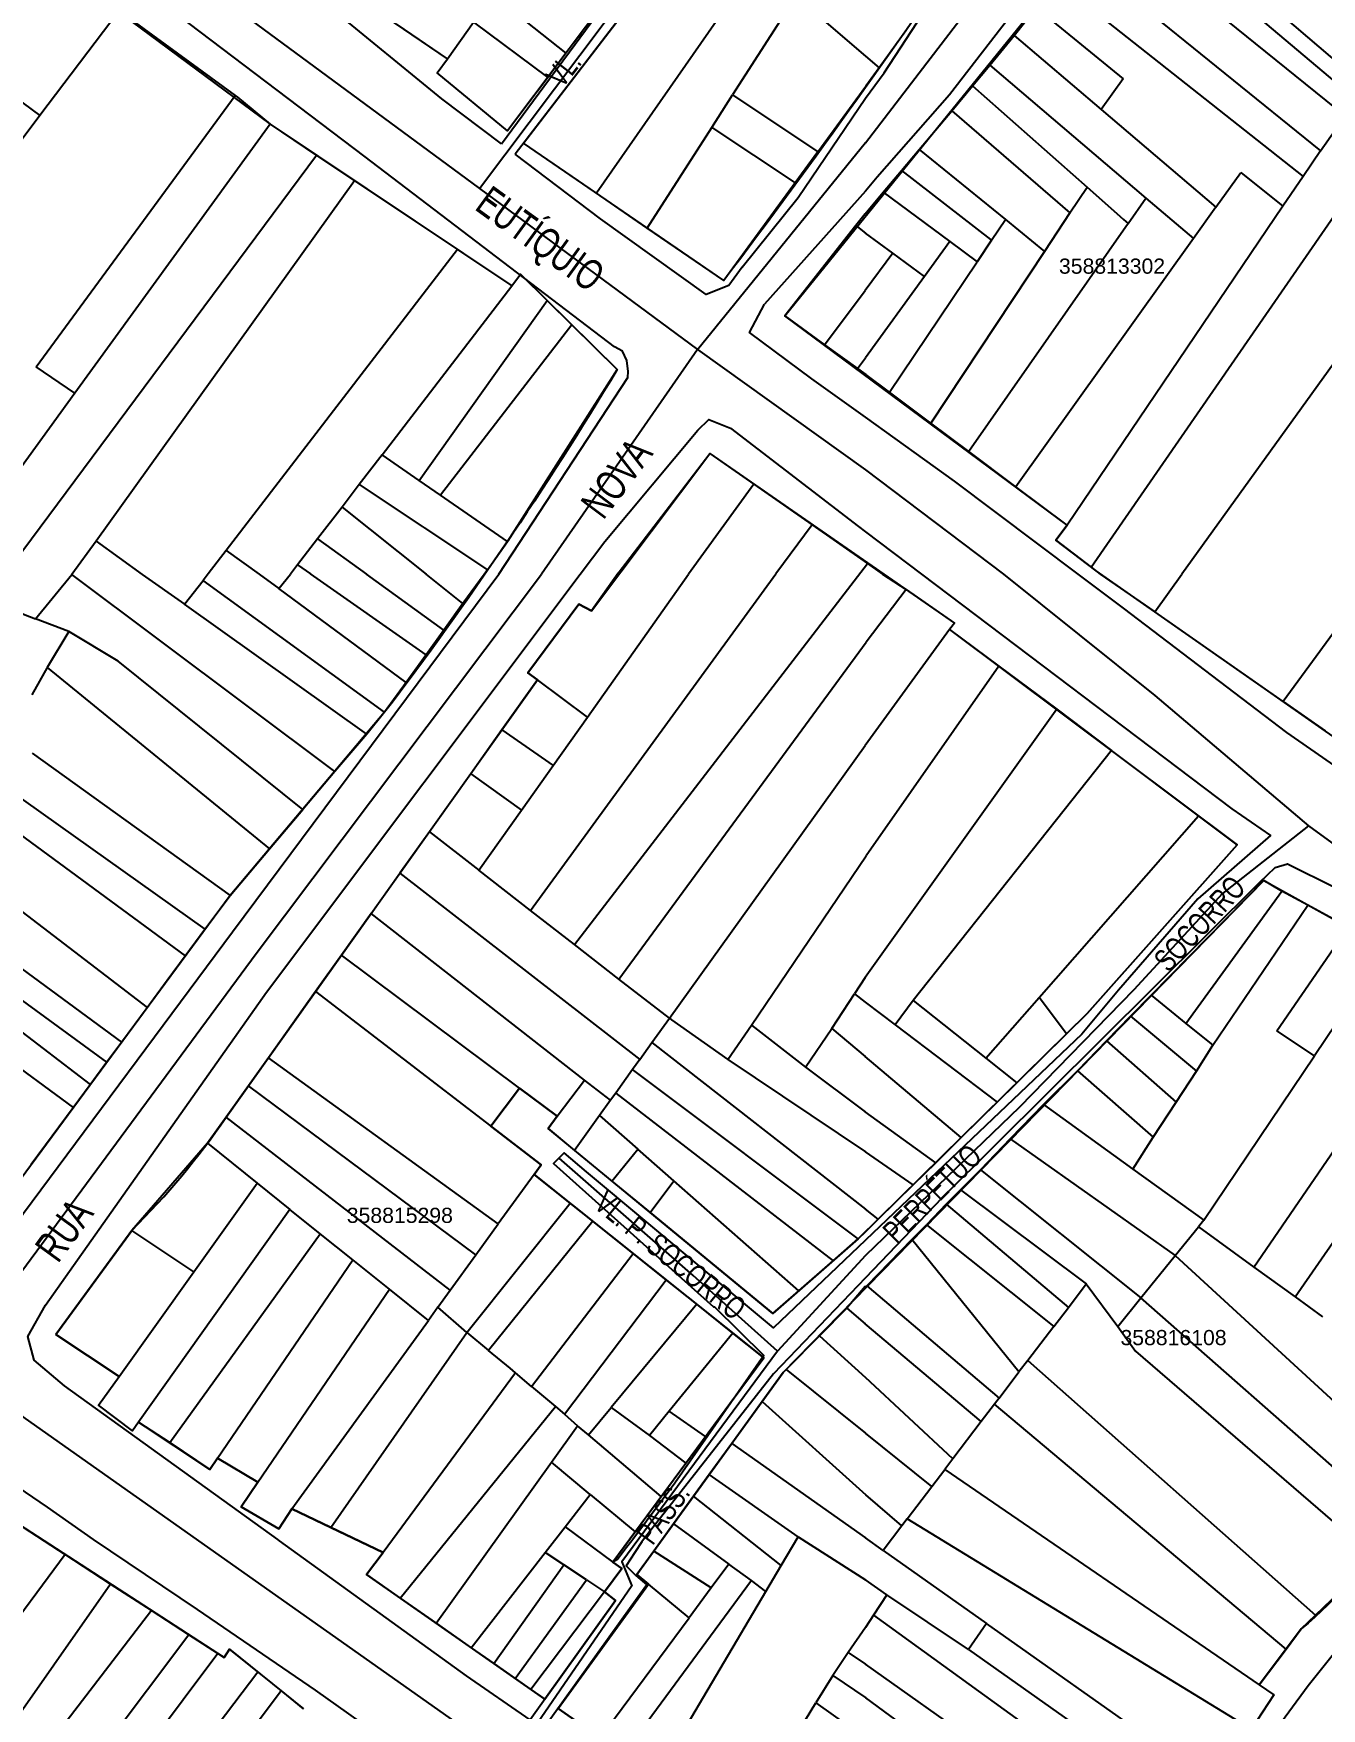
# Model space of a CAD drawing. Extents: x 201512 to 203323, y 4836571 to 4838029.
# Drawn here: x 202208.8 to 202378.5, y 4837444.5 to 4837665.1 of the extents above; entities that cross this region are included whole.
import ezdxf

# ---------------------------------------------------------------- set-up
doc = ezdxf.new("R2010")
doc.units = 0
doc.header["$LTSCALE"] = 1.5
doc.header["$MEASUREMENT"] = 0
for name, color, linetype in [('CD-MALHA-LOTES', 40, 'CONTINUOUS'), ('CD_TXT_QUADRA', 7, 'CONTINUOUS'), ('RU-QUADRAS', 6, 'CONTINUOUS'), ('SV-EIXO-RUA-N-PAV', 6, 'CONTINUOUS'), ('SV-EIXO-RUA-PAV', 20, 'CONTINUOUS'), ('SV-RUA-NAO-PAV-S-GUIA-C-GUIA', 7, 'CONTINUOUS'), ('SV-RUA-PAVIM-S-GUIA-C-GUIA', 7, 'CONTINUOUS'), ('SV-TXT-RUA-N-PAV-S-GUIA-C-GUIA', 7, 'CONTINUOUS'), ('SV-TXT-RUA-PAV-S-GUIA-C-GUIA', 7, 'CONTINUOUS')]:
    doc.layers.add(name, color=color, linetype=linetype)
doc.styles.add('ARIAL', font='arial.ttf')
doc.styles.add('MONOTXT', font='arial.ttf', dxfattribs={"height": 0.2})

msp = doc.modelspace()

# ---------------------------------------------------------------- linework, layer by layer
at = {"layer": 'CD-MALHA-LOTES', "linetype": 'Continuous'}
for p, q in [((202273.35, 4837650.66), (202299.02, 4837684.1)), ((202381.18, 4837660.81), (202353.73, 4837684.36)), ((202352.07, 4837682.52), (202382.96, 4837656.47)), ((202381.62, 4837654.26), (202349.94, 4837679.84)), ((202306.76, 4837678.22), (202282.97, 4837644.06)), ((202346.46, 4837675.47), (202378.36, 4837649.66)), ((202269.31, 4837670.15), (202278.94, 4837662.5)), ((202343.62, 4837671.91), (202376.07, 4837646.28)), ((202220.08, 4837668.07), (202209.65, 4837654.3)), ((202220.08, 4837668.07), (202235.36, 4837656.94)), ((202309.25, 4837670.04), (202300.91, 4837657.03)), ((202309.25, 4837670.04), (202318.4, 4837662.11)), ((202338, 4837664.83), (202340.9, 4837668.48)), ((202340.9, 4837668.48), (202352.38, 4837659.14)), ((202263.33, 4837661.78), (202256.71, 4837666.28)), ((202263.33, 4837661.78), (202266.77, 4837666.6)), ((202266.77, 4837666.6), (202276.55, 4837659.32)), ((202280.95, 4837665.17), (202278.94, 4837662.5)), ((202323.71, 4837665.46), (202320.2, 4837660.59)), ((202334.79, 4837660.92), (202338, 4837664.83)), ((202338, 4837664.83), (202349.46, 4837655.08)), ((202262, 4837659.92), (202263.33, 4837661.78)), ((202278.94, 4837662.5), (202276.55, 4837659.32)), ((202318.4, 4837662.11), (202320.2, 4837660.59)), ((202202.24, 4837659.76), (202209.65, 4837654.3)), ((202271.26, 4837652.27), (202262, 4837659.92)), ((202276.55, 4837659.32), (202271.26, 4837652.27)), ((202320.2, 4837660.59), (202318.44, 4837658.17)), ((202332.53, 4837658.22), (202334.79, 4837660.92)), ((202334.79, 4837660.92), (202355.34, 4837643.44)), ((202352.38, 4837659.14), (202349.46, 4837655.08)), ((202209.16, 4837621.23), (202235.36, 4837656.94)), ((202235.36, 4837656.94), (202235.66, 4837656.72)), ((202298.15, 4837652.73), (202300.91, 4837657.03)), ((202300.91, 4837657.03), (202312.13, 4837649.53)), ((202312.13, 4837649.53), (202318.44, 4837658.17)), ((202329.77, 4837654.94), (202332.53, 4837658.22)), ((202332.53, 4837658.22), (202347.6, 4837644.88)), ((202235.66, 4837656.72), (202239.98, 4837653.15)), ((202325.48, 4837649.85), (202329.77, 4837654.94)), ((202329.77, 4837654.94), (202345.35, 4837641.48)), ((202349.46, 4837655.08), (202364.57, 4837642.23)), ((202209.65, 4837654.3), (202201.12, 4837643.04)), ((202239.98, 4837653.15), (202214.24, 4837617.73)), ((202239.98, 4837653.15), (202246.1, 4837649.04)), ((202289.65, 4837639.48), (202298.15, 4837652.73)), ((202298.15, 4837652.73), (202309.13, 4837645.43)), ((202378.36, 4837649.66), (202381.62, 4837654.26)), ((202282.97, 4837644.06), (202273.35, 4837650.66)), ((202246.1, 4837649.04), (202205.1, 4837593.92)), ((202246.1, 4837649.04), (202251.11, 4837645.7)), ((202312.13, 4837649.53), (202309.13, 4837645.43)), ((202323.14, 4837647.06), (202325.48, 4837649.85)), ((202325.48, 4837649.85), (202336.84, 4837640.59)), ((202348.14, 4837594.82), (202386.35, 4837650.11)), ((202378.36, 4837649.66), (202376.07, 4837646.28)), ((202320.73, 4837644.2), (202323.14, 4837647.06)), ((202323.14, 4837647.06), (202334.9, 4837637.97)), ((202364.57, 4837642.23), (202367.84, 4837646.81)), ((202367.84, 4837646.81), (202373.41, 4837642.35)), ((202376.07, 4837646.28), (202373.41, 4837642.35)), ((202251.11, 4837645.7), (202217.06, 4837598.27)), ((202251.11, 4837645.7), (202264.67, 4837636.65)), ((202289.65, 4837639.48), (202282.97, 4837644.06)), ((202309.13, 4837645.43), (202299.74, 4837632.57)), ((202318.37, 4837641.35), (202320.73, 4837644.2)), ((202320.73, 4837644.2), (202329.51, 4837637.72)), ((202345.35, 4837641.48), (202347.6, 4837644.88)), ((202347.6, 4837644.88), (202351.53, 4837641.41)), ((202396.12, 4837643.88), (202360.09, 4837593.92)), ((202345.35, 4837641.48), (202341.98, 4837636.39)), ((202373.41, 4837642.35), (202344.97, 4837600.34)), ((202353.01, 4837640.1), (202355.34, 4837643.44)), ((202355.34, 4837643.44), (202361.61, 4837638.1)), ((202364.57, 4837642.23), (202361.61, 4837638.1)), ((202299.74, 4837632.57), (202289.65, 4837639.48)), ((202317.16, 4837639.8), (202307.79, 4837627.92)), ((202318.37, 4837641.35), (202317.16, 4837639.8)), ((202317.16, 4837639.8), (202318.42, 4837638.81)), ((202353.01, 4837640.1), (202332.01, 4837610.05)), ((202335.02, 4837637.89), (202336.84, 4837640.59)), ((202336.84, 4837640.59), (202341.98, 4837636.39)), ((202351.53, 4837641.41), (202352.42, 4837640.62)), ((202352.42, 4837640.62), (202353.01, 4837640.1)), ((202322.01, 4837636.17), (202318.42, 4837638.81)), ((202329.51, 4837637.72), (202326.17, 4837633.1)), ((202329.51, 4837637.72), (202333.11, 4837635.05)), ((202335.02, 4837637.89), (202333.11, 4837635.05)), ((202334.9, 4837637.97), (202335.02, 4837637.89)), ((202361.61, 4837638.1), (202338.22, 4837605.39)), ((202264.67, 4837636.65), (202234.18, 4837597.03)), ((202264.67, 4837636.65), (202271.8, 4837631.88)), ((202322.01, 4837636.17), (202318.38, 4837631.27)), ((202321.57, 4837617.88), (202333.11, 4837635.05)), ((202326.17, 4837633.1), (202322.01, 4837636.17)), ((202341.98, 4837636.39), (202327.01, 4837613.8)), ((202271.8, 4837631.88), (202272.98, 4837633.42)), ((202272.98, 4837633.42), (202276.49, 4837629.95)), ((202326.17, 4837633.1), (202318.4, 4837622.41)), ((202254.72, 4837609.63), (202271.8, 4837631.88)), ((202313.03, 4837624.1), (202318.38, 4837631.27)), ((202259.63, 4837606.24), (202276.49, 4837629.95)), ((202276.49, 4837629.95), (202279.72, 4837626.74)), ((202279.72, 4837626.74), (202262.42, 4837604.31)), ((202279.72, 4837626.74), (202285.68, 4837620.84)), ((202307.79, 4837627.92), (202313.03, 4837624.1)), ((202313.03, 4837624.1), (202317.36, 4837620.97)), ((202317.36, 4837620.97), (202318.4, 4837622.41)), ((202214.24, 4837617.73), (202209.16, 4837621.23)), ((202285.68, 4837620.84), (202271.56, 4837598.69)), ((202317.36, 4837620.97), (202318.44, 4837620.19)), ((202321.57, 4837617.88), (202318.44, 4837620.19)), ((202214.24, 4837617.73), (202196.92, 4837593.91)), ((202327.01, 4837613.8), (202321.57, 4837617.88)), ((202332.01, 4837610.05), (202327.01, 4837613.8)), ((202254.72, 4837609.63), (202251.7, 4837605.7)), ((202259.63, 4837606.24), (202254.72, 4837609.63)), ((202285.83, 4837594.04), (202297.89, 4837609.81)), ((202297.89, 4837609.81), (202303.68, 4837605.76)), ((202338.22, 4837605.39), (202332.01, 4837610.05)), ((202262.42, 4837604.31), (202259.63, 4837606.24)), ((202251.7, 4837605.7), (202249.48, 4837602.71)), ((202251.7, 4837605.7), (202268.62, 4837594.48)), ((202271.23, 4837598.22), (202262.42, 4837604.31)), ((202303.68, 4837605.76), (202295.08, 4837593.92)), ((202303.68, 4837605.76), (202311.37, 4837600.38)), ((202344.97, 4837600.34), (202338.22, 4837605.39)), ((202249.48, 4837602.71), (202246.21, 4837598.54)), ((202249.48, 4837602.71), (202260.53, 4837593.92)), ((202311.37, 4837600.38), (202306.59, 4837593.95)), ((202311.37, 4837600.38), (202318.68, 4837595.29)), ((202344.97, 4837600.34), (202343.47, 4837598.4)), ((202217.06, 4837598.27), (202213.84, 4837593.87)), ((202217.06, 4837598.27), (202223.1, 4837593.85)), ((202246.21, 4837598.54), (202243.6, 4837595.13)), ((202246.21, 4837598.54), (202252.68, 4837593.92)), ((202268.62, 4837594.48), (202271.23, 4837598.22)), ((202271.56, 4837598.69), (202271.23, 4837598.22)), ((202343.47, 4837598.4), (202348.14, 4837594.82)), ((202234.18, 4837597.03), (202231.81, 4837593.96)), ((202234.18, 4837597.03), (202238.52, 4837593.92)), ((202243.6, 4837595.13), (202242.66, 4837593.92)), ((202243.6, 4837595.13), (202245.31, 4837593.93)), ((202280.08, 4837545.14), (202318.68, 4837595.29)), ((202318.68, 4837595.29), (202320.67, 4837593.92)), ((202209.04, 4837588.03), (202213.84, 4837593.87)), ((202248.5, 4837567.91), (202213.84, 4837593.87)), ((202223.1, 4837593.85), (202228.71, 4837589.94)), ((202228.71, 4837589.94), (202231.17, 4837593.07)), ((202231.81, 4837593.96), (202231.17, 4837593.07)), ((202255.06, 4837575.71), (202231.17, 4837593.07)), ((202238.52, 4837593.92), (202241.12, 4837592.01)), ((202241.12, 4837592.01), (202242.66, 4837593.92)), ((202260.54, 4837583.29), (202245.31, 4837593.93)), ((202262.86, 4837586.51), (202252.68, 4837593.92)), ((202265.38, 4837590.03), (202260.53, 4837593.92)), ((202268.18, 4837593.88), (202265.38, 4837590.03)), ((202268.62, 4837594.48), (202268.18, 4837593.88)), ((202274.29, 4837549.63), (202306.59, 4837593.95)), ((202281.78, 4837575.06), (202295.08, 4837593.92)), ((202285.83, 4837594.04), (202282.31, 4837589.08)), ((202320.67, 4837593.92), (202323.77, 4837591.89)), ((202348.14, 4837594.82), (202349.33, 4837593.92)), ((202349.33, 4837593.92), (202356.51, 4837588.93)), ((202356.51, 4837588.93), (202360.09, 4837593.92)), ((202385.71, 4837593.92), (202373.42, 4837577.13)), ((202257.91, 4837579.65), (202241.12, 4837592.01)), ((202323.77, 4837591.89), (202318.5, 4837584.96)), ((202323.77, 4837591.89), (202330.12, 4837587.46)), ((202202.45, 4837590.61), (202209.04, 4837588.03)), ((202252.71, 4837572.85), (202228.71, 4837589.94)), ((202265.38, 4837590.03), (202262.86, 4837586.51)), ((202280.63, 4837589.96), (202273.94, 4837580.92)), ((202282.31, 4837589.08), (202280.63, 4837589.96)), ((202373.42, 4837577.13), (202356.51, 4837588.93)), ((202213.44, 4837586.34), (202209.04, 4837588.03)), ((202213.44, 4837586.34), (202210.61, 4837581.61)), ((202219.96, 4837582.44), (202213.44, 4837586.34)), ((202262.86, 4837586.51), (202260.54, 4837583.29)), ((202329.49, 4837586.6), (202318.38, 4837571.35)), ((202330.12, 4837587.46), (202329.49, 4837586.6)), ((202329.49, 4837586.6), (202335.98, 4837581.77)), ((202285.92, 4837540.58), (202318.5, 4837584.96)), ((202244.29, 4837562.93), (202219.96, 4837582.44)), ((202260.54, 4837583.29), (202257.91, 4837579.65)), ((202210.61, 4837581.61), (202208.56, 4837578.01)), ((202210.61, 4837581.61), (202239.91, 4837557.75)), ((202275.2, 4837579.97), (202270.5, 4837573.39)), ((202273.94, 4837580.92), (202275.2, 4837579.97)), ((202281.78, 4837575.06), (202275.2, 4837579.97)), ((202335.98, 4837581.77), (202318.49, 4837556.82)), ((202335.98, 4837581.77), (202343.61, 4837576.11)), ((202257.91, 4837579.65), (202255.06, 4837575.71)), ((202255.06, 4837575.71), (202252.71, 4837572.85)), ((202343.61, 4837576.11), (202318.38, 4837540.8)), ((202343.61, 4837576.11), (202350.81, 4837570.69)), ((202373.42, 4837577.13), (202378.95, 4837573.26)), ((202270.5, 4837573.39), (202266.4, 4837567.63)), ((202270.5, 4837573.39), (202277.26, 4837568.69)), ((202277.26, 4837568.69), (202281.78, 4837575.06)), ((202252.71, 4837572.85), (202248.5, 4837567.91)), ((202292.59, 4837535.44), (202318.38, 4837571.35)), ((202208.62, 4837570.35), (202234.69, 4837551.58)), ((202273.09, 4837562.83), (202277.26, 4837568.69)), ((202350.81, 4837570.69), (202324.7, 4837537.76)), ((202362.27, 4837562.07), (202350.81, 4837570.69)), ((202248.5, 4837567.91), (202244.29, 4837562.93)), ((202266.4, 4837567.63), (202260.95, 4837559.98)), ((202266.4, 4837567.63), (202273.09, 4837562.83)), ((202205.52, 4837565.55), (202231.39, 4837547.15)), ((202203.41, 4837562.28), (202228.79, 4837543.64)), ((202239.91, 4837557.75), (202244.29, 4837562.93)), ((202267.48, 4837554.91), (202273.09, 4837562.83)), ((202341.28, 4837538.14), (202362.27, 4837562.07)), ((202367.38, 4837558.27), (202362.27, 4837562.07)), ((202260.95, 4837559.98), (202257.08, 4837554.55)), ((202260.95, 4837559.98), (202267.48, 4837554.91)), ((202234.69, 4837551.58), (202239.91, 4837557.75)), ((202347.62, 4837536.05), (202367.38, 4837558.27)), ((202303.4, 4837534.53), (202318.49, 4837556.82)), ((202184.95, 4837554.02), (202218.43, 4837529.63)), ((202200.92, 4837554.3), (202223.76, 4837536.83)), ((202253.3, 4837549.24), (202257.08, 4837554.55)), ((202257.08, 4837554.55), (202288.68, 4837530)), ((202274.29, 4837549.63), (202267.48, 4837554.91)), ((202370.88, 4837553.56), (202356.05, 4837538.45)), ((202373.27, 4837552.18), (202370.88, 4837553.56)), ((202231.39, 4837547.15), (202234.69, 4837551.58)), ((202360.63, 4837534.75), (202373.27, 4837552.18)), ((202376.7, 4837550.3), (202373.27, 4837552.18)), ((202253.3, 4837549.24), (202249.37, 4837543.73)), ((202281.39, 4837527.29), (202253.3, 4837549.24)), ((202280.08, 4837545.14), (202274.29, 4837549.63)), ((202364.18, 4837531.9), (202376.7, 4837550.3)), ((202381.99, 4837547.44), (202376.7, 4837550.3)), ((202228.79, 4837543.64), (202231.39, 4837547.15)), ((202372.6, 4837533.78), (202381.99, 4837547.44)), ((202285.92, 4837540.58), (202280.08, 4837545.14)), ((202204.06, 4837544.24), (202220.39, 4837532.28)), ((202226.41, 4837540.42), (202228.79, 4837543.64)), ((202249.37, 4837543.73), (202245.96, 4837538.93)), ((202272.82, 4837526.23), (202249.37, 4837543.73)), ((202386.79, 4837544.21), (202377.56, 4837530.48)), ((202223.76, 4837536.83), (202226.41, 4837540.42)), ((202292.59, 4837535.44), (202285.92, 4837540.58)), ((202318.38, 4837540.8), (202316.96, 4837538.63)), ((202200.59, 4837538.67), (202216.25, 4837526.68)), ((202245.96, 4837538.93), (202239.74, 4837530.2)), ((202245.96, 4837538.93), (202269.07, 4837521.21)), ((202313.97, 4837534.08), (202316.96, 4837538.63)), ((202316.96, 4837538.63), (202318.37, 4837537.54)), ((202334.27, 4837530.15), (202341.28, 4837538.14)), ((202344.9, 4837533.37), (202341.28, 4837538.14)), ((202356.05, 4837538.45), (202353.31, 4837535.72)), ((202356.05, 4837538.45), (202360.63, 4837534.75)), ((202369.58, 4837502.64), (202394.5, 4837539.03)), ((202220.39, 4837532.28), (202223.76, 4837536.83)), ((202318.37, 4837537.54), (202322.34, 4837534.56)), ((202324.7, 4837537.76), (202322.34, 4837534.56)), ((202324.7, 4837537.76), (202334.27, 4837530.15)), ((202344.9, 4837533.37), (202347.62, 4837536.05)), ((202353.31, 4837535.72), (202350.17, 4837532.47)), ((202353.31, 4837535.72), (202362.02, 4837528.46)), ((202197.94, 4837535.52), (202214.01, 4837523.66)), ((202290.27, 4837532.21), (202292.59, 4837535.44)), ((202292.59, 4837535.44), (202292.86, 4837535.23)), ((202292.86, 4837535.23), (202300.27, 4837530.01)), ((202300.27, 4837530.01), (202303.4, 4837534.53)), ((202303.4, 4837534.53), (202310.52, 4837528.97)), ((202310.52, 4837528.97), (202313.97, 4837534.08)), ((202313.97, 4837534.08), (202318.38, 4837530.39)), ((202322.34, 4837534.56), (202335.74, 4837524.37)), ((202338.37, 4837526.91), (202344.9, 4837533.37)), ((202360.63, 4837534.75), (202364.18, 4837531.9)), ((202377.56, 4837530.48), (202372.6, 4837533.78)), ((202375.02, 4837498.72), (202399.17, 4837533.74)), ((202218.43, 4837529.63), (202220.39, 4837532.28)), ((202288.68, 4837530), (202290.27, 4837532.21)), ((202290.27, 4837532.21), (202318.42, 4837510.3)), ((202350.17, 4837532.47), (202346.32, 4837528.52)), ((202350.17, 4837532.47), (202359.32, 4837524.36)), ((202362.02, 4837528.46), (202364.18, 4837531.9)), ((202216.25, 4837526.68), (202218.43, 4837529.63)), ((202239.74, 4837530.2), (202237.12, 4837526.53)), ((202270.03, 4837508.33), (202239.74, 4837530.2)), ((202288.68, 4837530), (202287.72, 4837528.66)), ((202300.27, 4837530.01), (202318.39, 4837517.82)), ((202310.52, 4837528.97), (202318.38, 4837523.08)), ((202331.03, 4837519.73), (202318.38, 4837530.39)), ((202334.27, 4837530.15), (202338.37, 4837526.91)), ((202362.98, 4837508.82), (202377.56, 4837530.48)), ((202277.8, 4837522.51), (202281.39, 4837527.29)), ((202284.81, 4837524.62), (202281.39, 4837527.29)), ((202287.72, 4837528.66), (202285.5, 4837525.57)), ((202317.45, 4837506.38), (202287.72, 4837528.66)), ((202335.74, 4837524.37), (202338.37, 4837526.91)), ((202346.32, 4837528.52), (202341.87, 4837524.08)), ((202346.32, 4837528.52), (202356.33, 4837519.77)), ((202359.32, 4837524.36), (202362.02, 4837528.46)), ((202214.01, 4837523.66), (202216.25, 4837526.68)), ((202237.12, 4837526.53), (202234.17, 4837522.39)), ((202267.08, 4837504.26), (202237.12, 4837526.53)), ((202269.07, 4837521.21), (202272.82, 4837526.23)), ((202272.82, 4837526.23), (202277.8, 4837522.51)), ((202284.81, 4837524.62), (202283.38, 4837522.62)), ((202285.5, 4837525.57), (202284.81, 4837524.62)), ((202285.5, 4837525.57), (202314.15, 4837503.49)), ((202208.5, 4837516.2), (202214.01, 4837523.66)), ((202234.17, 4837522.39), (202231.73, 4837518.96)), ((202263.7, 4837499.6), (202234.17, 4837522.39)), ((202277.8, 4837522.51), (202276.59, 4837520.89)), ((202283.38, 4837522.62), (202280.07, 4837518.02)), ((202283.38, 4837522.62), (202288.43, 4837518.18)), ((202327.68, 4837516.39), (202318.38, 4837523.08)), ((202335.74, 4837524.37), (202331.03, 4837519.73)), ((202341.87, 4837524.08), (202337.47, 4837519.55)), ((202341.87, 4837524.08), (202353.63, 4837515.57)), ((202356.33, 4837519.77), (202359.32, 4837524.36)), ((202275.68, 4837516.11), (202269.07, 4837521.21)), ((202276.59, 4837520.89), (202280.07, 4837518.02)), ((202231.73, 4837518.96), (202221.74, 4837507.48)), ((202231.73, 4837518.96), (202238.26, 4837513.7)), ((202280.07, 4837518.02), (202284.99, 4837513.98)), ((202284.99, 4837513.98), (202288.43, 4837518.18)), ((202293.16, 4837514.02), (202288.43, 4837518.18)), ((202331.03, 4837519.73), (202327.68, 4837516.39)), ((202337.47, 4837519.55), (202333.56, 4837515.45)), ((202337.47, 4837519.55), (202359.2, 4837504.16)), ((202353.63, 4837515.57), (202356.33, 4837519.77)), ((202274.76, 4837514.85), (202275.68, 4837516.11)), ((202324.68, 4837513.49), (202318.39, 4837517.82)), ((202327.68, 4837516.39), (202324.68, 4837513.49)), ((202229.91, 4837502.01), (202238.26, 4837513.7)), ((202238.26, 4837513.7), (202242.59, 4837510.26)), ((202274.76, 4837514.85), (202270.03, 4837508.33)), ((202279.51, 4837511.09), (202274.76, 4837514.85)), ((202284.99, 4837513.98), (202290.04, 4837509.83)), ((202290.04, 4837509.83), (202293.16, 4837514.02)), ((202309.64, 4837499.53), (202293.16, 4837514.02)), ((202333.56, 4837515.45), (202330.92, 4837512.82)), ((202333.56, 4837515.45), (202354.69, 4837498.59)), ((202353.63, 4837515.57), (202362.98, 4837508.82)), ((202324.68, 4837513.49), (202320.09, 4837508.98)), ((202330.92, 4837512.82), (202329.03, 4837510.95)), ((202330.92, 4837512.82), (202347.5, 4837500.45)), ((202242.59, 4837510.26), (202222.64, 4837482.23)), ((202246.56, 4837507.05), (202242.59, 4837510.26)), ((202265.91, 4837494.05), (202279.51, 4837511.09)), ((202282.47, 4837508.72), (202279.51, 4837511.09)), ((202290.04, 4837509.83), (202306.22, 4837496.53)), ((202320.09, 4837508.98), (202318.42, 4837510.3)), ((202329.03, 4837510.95), (202326.43, 4837508.24)), ((202329.03, 4837510.95), (202345.14, 4837497.35)), ((202221.74, 4837507.48), (202211.75, 4837493.76)), ((202229.91, 4837502.01), (202221.74, 4837507.48)), ((202226.75, 4837479.54), (202246.56, 4837507.05)), ((202250.85, 4837503.61), (202246.56, 4837507.05)), ((202267.08, 4837504.26), (202270.03, 4837508.33)), ((202282.47, 4837508.72), (202268.75, 4837491.69)), ((202287.81, 4837504.45), (202282.47, 4837508.72)), ((202318.39, 4837507.3), (202317.45, 4837506.38)), ((202320.09, 4837508.98), (202318.39, 4837507.3)), ((202324.5, 4837506.28), (202326.43, 4837508.24)), ((202326.43, 4837508.24), (202343.21, 4837494.83)), ((202359.2, 4837504.16), (202362.28, 4837507.95)), ((202362.98, 4837508.82), (202362.28, 4837507.95)), ((202362.28, 4837507.95), (202369.58, 4837502.64)), ((202314.15, 4837503.49), (202317.45, 4837506.38)), ((202324.5, 4837506.28), (202318.59, 4837500.2)), ((202338.61, 4837488.86), (202324.5, 4837506.28)), ((202233.03, 4837477.49), (202250.85, 4837503.61)), ((202255.68, 4837499.74), (202250.85, 4837503.61)), ((202263.7, 4837499.6), (202267.08, 4837504.26)), ((202274.43, 4837486.93), (202287.81, 4837504.45)), ((202292.14, 4837500.99), (202287.81, 4837504.45)), ((202309.64, 4837499.53), (202314.15, 4837503.49)), ((202354.69, 4837498.59), (202359.2, 4837504.16)), ((202359.2, 4837504.16), (202392.5, 4837473.61)), ((202369.58, 4837502.64), (202375.02, 4837498.72)), ((202220.08, 4837488.23), (202229.91, 4837502.01)), ((202278.74, 4837483.28), (202292.14, 4837500.99)), ((202296.19, 4837497.75), (202292.14, 4837500.99)), ((202345.14, 4837497.35), (202347.5, 4837500.45)), ((202347.5, 4837500.45), (202351.64, 4837494.81)), ((202238.36, 4837474.31), (202255.68, 4837499.74)), ((202260.82, 4837495.63), (202255.68, 4837499.74)), ((202262.07, 4837497.36), (202263.7, 4837499.6)), ((202306.22, 4837496.53), (202309.64, 4837499.53)), ((202318.355472, 4837500.079271), (202315.94, 4837497.23)), ((202318.355472, 4837500.079271), (202318.59, 4837500.2)), ((202318.59, 4837500.2), (202336.01, 4837485.41)), ((202351.64, 4837494.81), (202354.69, 4837498.59)), ((202388.66, 4837468.74), (202354.69, 4837498.59)), ((202375.02, 4837498.72), (202378.62, 4837496.11)), ((202262.07, 4837497.36), (202260.82, 4837495.63)), ((202265.91, 4837494.05), (202262.07, 4837497.36)), ((202296.19, 4837497.75), (202284.91, 4837484.17)), ((202300.94, 4837493.94), (202296.19, 4837497.75)), ((202315.94, 4837497.23), (202312.36, 4837493.61)), ((202315.94, 4837497.23), (202318.35, 4837495.2)), ((202343.21, 4837494.83), (202345.14, 4837497.35)), ((202211.75, 4837493.76), (202220.08, 4837488.23)), ((202242.83, 4837470.83), (202260.82, 4837495.63)), ((202247.99, 4837468.35), (202265.91, 4837494.05)), ((202265.91, 4837494.05), (202268.75, 4837491.69)), ((202300.94, 4837493.94), (202292.53, 4837483.67)), ((202305, 4837490.7), (202300.94, 4837493.94)), ((202333.67, 4837482.31), (202318.35, 4837495.2)), ((202343.21, 4837494.83), (202339.79, 4837490.34)), ((202351.64, 4837494.81), (202354, 4837491.59)), ((202271.59, 4837489.33), (202268.75, 4837491.69)), ((202312.36, 4837493.61), (202307.94, 4837489.15)), ((202312.36, 4837493.61), (202318.43, 4837488.12)), ((202354, 4837491.59), (202385.23, 4837464.6)), ((202272.31, 4837488.73), (202271.59, 4837489.33)), ((202297.35, 4837480.35), (202305, 4837490.7)), ((202339.79, 4837490.34), (202338.61, 4837488.86)), ((202339.79, 4837490.34), (202377.7, 4837456.81)), ((202217.38, 4837484.45), (202220.08, 4837488.23)), ((202272.31, 4837488.73), (202254.86, 4837465.09)), ((202274.43, 4837486.93), (202272.31, 4837488.73)), ((202307.55, 4837488.76), (202304.78, 4837484.95)), ((202307.94, 4837489.15), (202307.55, 4837488.76)), ((202307.94, 4837489.15), (202318.43, 4837480.78)), ((202329.93, 4837477.42), (202318.43, 4837488.12)), ((202336.01, 4837485.41), (202338.61, 4837488.86)), ((202274.43, 4837486.93), (202277.55, 4837484.29)), ((202304.78, 4837484.95), (202300.79, 4837479.43)), ((202304.78, 4837484.95), (202318.47, 4837472.68)), ((202336.01, 4837485.41), (202335.41, 4837484.6)), ((202221.82, 4837481.09), (202217.38, 4837484.45)), ((202257.12, 4837459.04), (202277.55, 4837484.29)), ((202277.55, 4837484.29), (202278.74, 4837483.28)), ((202278.74, 4837483.28), (202280.49, 4837481.76)), ((202281.93, 4837480.58), (202284.91, 4837484.17)), ((202284.91, 4837484.17), (202289.94, 4837480.46)), ((202292.53, 4837483.67), (202289.94, 4837480.46)), ((202297.35, 4837480.35), (202292.53, 4837483.67)), ((202335.41, 4837484.6), (202333.67, 4837482.31)), ((202373.83, 4837452.34), (202335.41, 4837484.6)), ((202222.64, 4837482.23), (202221.82, 4837481.09)), ((202222.64, 4837482.23), (202226.75, 4837479.54)), ((202277.05, 4837476.95), (202280.49, 4837481.76)), ((202281.93, 4837480.58), (202280.49, 4837481.76)), ((202291.51, 4837472.46), (202281.93, 4837480.58)), ((202289.94, 4837480.46), (202294.74, 4837476.83)), ((202327.14, 4837473.75), (202318.43, 4837480.78)), ((202333.67, 4837482.31), (202329.93, 4837477.42)), ((202226.75, 4837479.54), (202232.02, 4837476.01)), ((202294.74, 4837476.83), (202297.35, 4837480.35)), ((202300.79, 4837479.43), (202297.82, 4837475.35)), ((202300.79, 4837479.43), (202318.39, 4837467)), ((202232.02, 4837476.01), (202233.03, 4837477.49)), ((202233.03, 4837477.49), (202238.36, 4837474.31)), ((202261.83, 4837455.76), (202277.05, 4837476.95)), ((202282.15, 4837472.72), (202277.05, 4837476.95)), ((202291.51, 4837472.46), (202294.74, 4837476.83)), ((202329.93, 4837477.42), (202328.86, 4837475.98)), ((202238.36, 4837474.31), (202236.16, 4837471.08)), ((202297.82, 4837475.35), (202295.75, 4837472.49)), ((202309.53, 4837467.11), (202297.82, 4837475.35)), ((202327.14, 4837473.75), (202328.86, 4837475.98)), ((202328.86, 4837475.98), (202370.28, 4837447.64)), ((202278.83, 4837468.45), (202282.15, 4837472.72)), ((202282.15, 4837472.72), (202288.05, 4837467.79)), ((202288.05, 4837467.79), (202291.51, 4837472.46)), ((202295.75, 4837472.49), (202293.1, 4837468.85)), ((202307.3, 4837463.34), (202295.75, 4837472.49)), ((202323.21, 4837468.6), (202318.47, 4837472.68)), ((202323.9, 4837469.5), (202327.14, 4837473.75)), ((202236.16, 4837471.08), (202241.12, 4837468.17)), ((202241.12, 4837468.17), (202242.83, 4837470.83)), ((202242.83, 4837470.83), (202247.99, 4837468.35)), ((202323.9, 4837469.5), (202323.21, 4837468.6)), ((202367.84, 4837442.63), (202323.9, 4837469.5)), ((202206.41, 4837469.05), (202212.96, 4837464.8)), ((202247.99, 4837468.35), (202254.86, 4837465.09)), ((202276.21, 4837465.07), (202278.83, 4837468.45)), ((202278.83, 4837468.45), (202285.11, 4837463.81)), ((202285.11, 4837463.81), (202288.05, 4837467.79)), ((202293.1, 4837468.85), (202290.52, 4837465.25)), ((202293.1, 4837468.85), (202300.42, 4837463.52)), ((202323.21, 4837468.6), (202320.72, 4837465.34)), ((202254.86, 4837465.09), (202252.69, 4837462.15)), ((202266.45, 4837452.52), (202276.21, 4837465.07)), ((202278.66, 4837463.45), (202276.21, 4837465.07)), ((202290.52, 4837465.25), (202288.27, 4837462.16)), ((202298.1, 4837460.4), (202290.52, 4837465.25)), ((202307.3, 4837463.34), (202309.53, 4837467.11)), ((202309.53, 4837467.11), (202318.39, 4837461.46)), ((202320.72, 4837465.34), (202318.39, 4837467)), ((202320.72, 4837465.34), (202334.36, 4837455.72)), ((202212.96, 4837464.8), (202195.48, 4837441.24)), ((202218.95, 4837460.92), (202212.96, 4837464.8)), ((202269.44, 4837450.43), (202278.66, 4837463.45)), ((202281.65, 4837461.47), (202278.66, 4837463.45)), ((202284.01, 4837459.91), (202286.29, 4837462.94)), ((202286.29, 4837462.94), (202285.11, 4837463.81)), ((202300.42, 4837463.52), (202298.1, 4837460.4)), ((202303.38, 4837461.37), (202300.42, 4837463.52)), ((202305.29, 4837459.93), (202307.3, 4837463.34)), ((202218.95, 4837460.92), (202201.9, 4837436.63)), ((202224.33, 4837457.43), (202218.95, 4837460.92)), ((202252.69, 4837462.15), (202257.12, 4837459.04)), ((202272.24, 4837448.48), (202281.65, 4837461.47)), ((202281.65, 4837461.47), (202284.01, 4837459.91)), ((202303.38, 4837461.37), (202286.52, 4837438.53)), ((202289.83, 4837460.9), (202287.56, 4837457.95)), ((202288.27, 4837462.16), (202289.83, 4837460.9)), ((202295.18, 4837456.46), (202289.83, 4837460.9)), ((202305.29, 4837459.93), (202303.38, 4837461.37)), ((202321.23, 4837459.5), (202318.39, 4837461.46)), ((202377.7, 4837456.81), (202382.97, 4837461.87)), ((202257.12, 4837459.04), (202261.83, 4837455.76)), ((202284.01, 4837459.91), (202274.3, 4837447.04)), ((202276.17, 4837445.74), (202285.48, 4837458.74)), ((202285.48, 4837458.74), (202284.01, 4837459.91)), ((202290.84, 4837435.48), (202305.29, 4837459.93)), ((202298.1, 4837460.4), (202295.18, 4837456.46)), ((202321.23, 4837459.5), (202319.47, 4837456.8)), ((202331.99, 4837452.3), (202321.23, 4837459.5)), ((202224.33, 4837457.43), (202203.14, 4837429.8)), ((202229.27, 4837454.23), (202224.33, 4837457.43)), ((202287.56, 4837457.95), (202277.91, 4837444.53)), ((202283.44, 4837440.67), (202295.18, 4837456.46)), ((202319.47, 4837456.8), (202318.39, 4837455.2)), ((202319.47, 4837456.8), (202358.47, 4837428.63)), ((202375.82, 4837455.01), (202377.7, 4837456.81)), ((202229.27, 4837454.23), (202208.16, 4837426.17)), ((202233.07, 4837451.77), (202229.27, 4837454.23)), ((202261.83, 4837455.76), (202266.45, 4837452.52)), ((202318.39, 4837455.2), (202316.11, 4837451.91)), ((202334.36, 4837455.72), (202331.99, 4837452.3)), ((202363.07, 4837435.46), (202334.36, 4837455.72)), ((202373.83, 4837452.34), (202375.82, 4837455.01)), ((202233.07, 4837451.77), (202214.4, 4837426.84)), ((202233.9, 4837451.23), (202233.07, 4837451.77)), ((202234.62, 4837452.34), (202233.9, 4837451.23)), ((202238.34, 4837449.37), (202234.62, 4837452.34)), ((202266.45, 4837452.52), (202269.44, 4837450.43)), ((202316.11, 4837451.91), (202314.12, 4837448.88)), ((202316.11, 4837451.91), (202318.39, 4837450.37)), ((202331.99, 4837452.3), (202360.75, 4837431.98)), ((202370.28, 4837447.64), (202373.83, 4837452.34)), ((202269.44, 4837450.43), (202272.24, 4837448.48)), ((202355.5, 4837424.15), (202318.39, 4837450.37)), ((202218.7, 4837423.37), (202238.34, 4837449.37)), ((202241.41, 4837446.91), (202238.34, 4837449.37)), ((202272.24, 4837448.48), (202274.3, 4837447.04)), ((202314.12, 4837448.88), (202311.87, 4837445.26)), ((202314.12, 4837448.88), (202318.45, 4837445.95)), ((202370.28, 4837447.64), (202372.22, 4837446.31)), ((202221.91, 4837420.79), (202241.41, 4837446.91)), ((202244.36, 4837444.49), (202241.41, 4837446.91)), ((202274.3, 4837447.04), (202276.17, 4837445.74)), ((202300.96, 4837427.47), (202311.87, 4837445.26)), ((202311.87, 4837445.26), (202318.41, 4837440.64)), ((202351.76, 4837421.44), (202318.45, 4837445.95)), ((202372.22, 4837446.31), (202369.21, 4837441.78)), ((202277.91, 4837444.53), (202283.44, 4837440.67))]:
    msp.add_line(p, q, dxfattribs=at)
at = {"layer": 'RU-QUADRAS', "color": 6, "linetype": 'Continuous'}
for points in [[(202302.08, 4837693.27), (202271.26, 4837652.27), (202262, 4837659.92), (202263.33, 4837661.78), (202222.94, 4837689.24)], [(202426.88, 4837683.02), (202449.36, 4837624.91), (202441.58, 4837616.16), (202449.16, 4837609.74), (202457.73, 4837592.32), (202456.88, 4837591.29), (202462.94, 4837584.05), (202462.24, 4837583.23), (202466.2, 4837578.25), (202463.18, 4837575.22), (202470.51, 4837565.89), (202442.06, 4837526.89), (202419.29, 4837545.1), (202348.79, 4837594.33), (202343.47, 4837598.4), (202344.97, 4837600.34), (202307.79, 4837627.92), (202352.07, 4837682.52)]]:
    msp.add_lwpolyline(points, dxfattribs=at)
for points in [[(202334.35, 4837680.86, -0.0125963076), (202299.74, 4837632.57), (202273.35, 4837650.66), (202304.74, 4837691.56)], [(202163.55, 4837428.57), (202177.01, 4837448.7, -0.0346887332), (202196.98, 4837475.16), (202233.9, 4837451.23), (202234.62, 4837452.34), (202244.36, 4837444.49)]]:
    msp.add_lwpolyline(points, format="xyb", dxfattribs=at)
for points in [[(202127.38, 4837548.69), (202152.38, 4837587.62), (202193.3, 4837562.69), (202194.27, 4837564.64), (202157.15, 4837586.71), (202160.13, 4837590.78), (202158.29, 4837591.93), (202166.63, 4837604.19), (202165.08, 4837604.78), (202187.77, 4837637.17, -0.0209205547), (202212.01, 4837673.94), (202239.98, 4837653.15), (202271.8, 4837631.88), (202272.98, 4837633.42), (202285.68, 4837620.84, -0.0276057107), (202255.06, 4837575.71), (202234.69, 4837551.58), (202196.31, 4837499.72, -0.0143736451)], [(202211.75, 4837493.76), (202221.78, 4837507.53, 0.0468957474), (202234.17, 4837522.39), (202275.2, 4837579.97), (202273.94, 4837580.92), (202280.63, 4837589.96), (202282.31, 4837589.08), (202297.89, 4837609.81), (202330.12, 4837587.46), (202329.49, 4837586.6), (202367.38, 4837558.27), (202347.62, 4837536.05), (202317.45, 4837506.38), (202306.22, 4837496.53), (202276.59, 4837520.89), (202277.8, 4837522.51), (202272.82, 4837526.23), (202269.07, 4837521.21), (202275.68, 4837516.11), (202274.76, 4837514.85), (202305, 4837490.7), (202285.11, 4837463.81), (202286.29, 4837462.94), (202284.01, 4837459.91), (202285.48, 4837458.74), (202276.17, 4837445.74), (202252.69, 4837462.15), (202254.86, 4837465.09), (202242.83, 4837470.83), (202241.12, 4837468.17), (202236.16, 4837471.08), (202238.36, 4837474.31), (202233.03, 4837477.49), (202232.02, 4837476.01), (202222.64, 4837482.23), (202221.82, 4837481.09), (202217.38, 4837484.45), (202220.08, 4837488.23)], [(202277.91, 4837444.53), (202289.83, 4837460.9), (202288.27, 4837462.16), (202307.55, 4837488.76), (202370.88, 4837553.56), (202381.99, 4837547.44), (202400.18, 4837535.21), (202399.17, 4837533.74), (202422.8, 4837513.21), (202388.66, 4837468.74, -0.057247733), (202375.82, 4837455.01), (202370.28, 4837447.64), (202372.22, 4837446.31), (202369.21, 4837441.78), (202367.84, 4837442.63), (202353.06, 4837420.49), (202351.76, 4837421.44), (202342.56, 4837407.23), (202339.08, 4837409.76), (202335.43, 4837404.23), (202314.93, 4837419.95), (202314.12, 4837418.84), (202290.24, 4837434.48), (202290.84, 4837435.48)]]:
    msp.add_lwpolyline(points, format="xyb", close=True, dxfattribs=at)
at = {"layer": 'SV-EIXO-RUA-N-PAV'}
for points in [[(202318.4, 4837650.726198), (202343.960436, 4837684.062857), (202364.055713, 4837715.119192)], [(202267.54, 4837644.69), (202303.75, 4837692.79)], [(202296.29, 4837623.47), (202318.400493, 4837650.730606)]]:
    msp.add_lwpolyline(points, dxfattribs=at)
at = {"layer": 'SV-EIXO-RUA-PAV'}
for p, q in [((202211.85, 4837685.79), (202267.54, 4837644.69)), ((202267.54, 4837644.69), (202296.29, 4837623.47)), ((202296.29, 4837623.47), (202318.400119, 4837607.629913))]:
    msp.add_line(p, q, dxfattribs=at)
for points in [[(202296.29, 4837623.47), (202275.730256, 4837593.920368)], [(202318.4, 4837607.627507), (202336.603002, 4837593.919686)], [(202055.787154, 4837593.922265), (202072.449709, 4837578.380751), (202119.944289, 4837545.851109), (202154.740136, 4837520.865631), (202197.963025, 4837489.583051), (202271.744072, 4837437.529373), (202318.4, 4837404.569877)], [(202197.963025, 4837489.583051), (202238.154495, 4837543.959746), (202275.733547, 4837593.92)], [(202336.603002, 4837593.919686), (202356.528156, 4837577.92104), (202376.772718, 4837560.764632), (202435.836428, 4837517.72928), (202439.204129, 4837515.291828), (202479.216753, 4837486.525645), (202540.035847, 4837440.565762), (202552.894905, 4837430.30586), (202689.957046, 4837327.324036), (202716.628598, 4837305.838619), (202817.904203, 4837230.010896), (202851.951346, 4837203.662215), (202861.948205, 4837195.916379), (202871.727691, 4837188.581765), (202912.88269, 4837157.220154), (202935.6182, 4837139.894866), (202955.436784, 4837124.792382), (203012.589158, 4837081.074782), (203076.368806, 4837033.769686), (203097.363103, 4837018.140419), (203128.179277, 4836995.054169), (203135.904226, 4836988.61406), (203144.788892, 4836981.148304), (203157.104686, 4836968.493468)], [(202376.772718, 4837560.764632), (202365.449489, 4837551.8433), (202353.783131, 4837539.147558), (202338.685492, 4837523.70679), (202318.4, 4837504.195472)], [(202306.831572, 4837491.589006), (202295.718778, 4837501.544719), (202278.073299, 4837516.996566)], [(202318.4, 4837504.195472), (202306.831572, 4837491.589006), (202286.293392, 4837463.819072), (202287.63954, 4837460.681358), (202271.744072, 4837437.529373)]]:
    msp.add_lwpolyline(points, dxfattribs=at)
at = {"layer": 'SV-RUA-NAO-PAV-S-GUIA-C-GUIA'}
for points in [[(202318.400544, 4837656.600807), (202320.883381, 4837659.945409), (202336.762568, 4837684.302642), (202348.435992, 4837698.285162), (202360.260466, 4837712.466807), (202364.292949, 4837718.593259), (202365.150088, 4837719.938246), (202366.76879, 4837723.428605), (202369.402851, 4837720.664462), (202366.079751, 4837716.283745), (202363.238653, 4837708.650942), (202362.491123, 4837699.95669), (202352.723405, 4837687.113363), (202329.464999, 4837657.048214), (202319.942935, 4837646.166924), (202318.400438, 4837644.340492)], [(202270.44, 4837650.57), (202276.79, 4837659.14), (202279.41, 4837662.67), (202281.54, 4837665.54), (202284.25, 4837669.2), (202287.45, 4837673.53), (202289.53, 4837676.34), (202291.62, 4837679.15), (202293.53, 4837681.73), (202295.2, 4837683.98), (202297.53, 4837687.13), (202299.93, 4837690.37), (202302.4, 4837693.7), (202305.09, 4837691.89), (202299.2, 4837684.34), (202272.26, 4837649.2)], [(202302.15, 4837634.35), (202309.55, 4837643.52), (202318.400544, 4837656.600807)], [(202318.400438, 4837644.340492), (202305.12, 4837629.44)]]:
    msp.add_lwpolyline(points, dxfattribs=at)
at = {"layer": 'SV-RUA-PAVIM-S-GUIA-C-GUIA'}
for points in [[(202270.44, 4837650.57), (202262.58, 4837656.52), (202247.9, 4837668.55), (202210.21, 4837696), (202202.1, 4837702.8), (202201.61, 4837703.95)], [(202270.100274, 4837593.920417), (202287.12, 4837619.79), (202287.13, 4837620.59), (202286.98, 4837622.04), (202286.39, 4837623.29), (202285.35, 4837623.85), (202252.49, 4837648.88), (202226.41, 4837668.62), (202213.86, 4837677.99), (202212.86, 4837678.14), (202211.26, 4837677.3), (202210.55, 4837676.01), (202210, 4837674.56), (202186.65, 4837638), (202186.26, 4837637.42)], [(202302.15, 4837634.35), (202300.39, 4837631.91), (202297.43, 4837630.73), (202283.49, 4837640.71), (202272.26, 4837649.2)], [(202318.400179, 4837614.559872), (202311.36, 4837619.61), (202303.15, 4837625.75), (202305.12, 4837629.44)], [(202280.830243, 4837593.920324), (202284.05, 4837598.21), (202296.33, 4837612.89), (202297.79, 4837614.28), (202300.63, 4837613.12), (202317.51, 4837600.18), (202318.400048, 4837599.499962)], [(202346.417243, 4837593.919517), (202330.135312, 4837606.153799), (202318.400179, 4837614.559872)], [(202318.400048, 4837599.499962), (202325.783701, 4837593.919873)], [(202152.392676, 4837587.62), (202134.621116, 4837560.507307), (202128.002418, 4837550.240754), (202127.987418, 4837549.138235), (202128.466769, 4837548.200759), (202141.247652, 4837539.014399), (202168.65194, 4837518.767863), (202186.056183, 4837506.22584), (202195.637373, 4837499.321345), (202196.535988, 4837499.116385), (202198.18464, 4837498.957246), (202199.636099, 4837499.299111), (202200.538831, 4837499.843991), (202207.491248, 4837509.753512), (202235.036723, 4837546.793543), (202270.102365, 4837593.92)], [(202318.4, 4837506.191337), (202306.279883, 4837494.656873), (202281.64974, 4837515.190093), (202278.714401, 4837517.705957), (202277.307163, 4837516.314038), (202298.397219, 4837497.400209), (202298.497187, 4837497.399653), (202305.010247, 4837491.0146), (202293.271195, 4837474.182966), (202287.748327, 4837466.772784), (202287.631263, 4837466.615716), (202286.938144, 4837465.737113), (202285.731959, 4837464.128866), (202285.11, 4837463.81), (202286.29, 4837462.94), (202284.01, 4837459.91), (202285.48, 4837458.74), (202274.225699, 4837443.025079), (202265.839924, 4837448.840159), (202241.194686, 4837466.623967), (202240.988061, 4837466.772784), (202212.864898, 4837487.027786), (202208.88456, 4837490.399305), (202208.051846, 4837493.503368), (202210.373893, 4837497.639697), (202239.491927, 4837538.870216), (202280.832445, 4837593.92)], [(202325.783532, 4837593.92), (202366.687842, 4837563.008412), (202371.767007, 4837559.48081), (202362.173942, 4837551.135688), (202351.722062, 4837539.143918), (202346.89732, 4837533.329485), (202331.554703, 4837518.711907), (202318.4, 4837506.191337)], [(202440.501013, 4837523.755091), (202438.306105, 4837524.56715), (202435.867863, 4837526.580341), (202423.375377, 4837536.39802), (202397.494259, 4837556.688242), (202373.940987, 4837573.066234), (202352.387077, 4837589.433109), (202346.4166, 4837593.92)], [(202318.4, 4837501.227095), (202328.56777, 4837511.829778), (202370.38368, 4837553.339627), (202372.393747, 4837555.278094), (202373.995981, 4837555.769093), (202380.376653, 4837552.584191), (202398.646434, 4837538.935083), (202425.22623, 4837518.441013), (202428.313991, 4837516.374219), (202427.554075, 4837514.528783), (202423.185152, 4837510.853753), (202416.4854, 4837501.442735), (202393.515645, 4837469.326356), (202391.603039, 4837466.772784), (202383.746831, 4837456.283071), (202376.74407, 4837447.522689), (202351.106975, 4837412.649733)], [(202318.4, 4837501.227095), (202306.296659, 4837488.607886), (202289.176376, 4837466.772784), (202288.930026, 4837466.458522), (202288.020619, 4837465.056701), (202286.876289, 4837463.324742), (202288.17, 4837462.05), (202289.61, 4837460.83), (202287.56, 4837457.95), (202275.962038, 4837441.821021), (202294.792169, 4837428.763345), (202318.39842, 4837411.884452)], [(202196.783235, 4837480.418432), (202210.577777, 4837471.043431), (202216.674778, 4837466.772784), (202230.340206, 4837457.556701), (202245.927835, 4837446.917526), (202288.163179, 4837416.967319), (202318.398277, 4837395.436682)]]:
    msp.add_lwpolyline(points, dxfattribs=at)

# ---------------------------------------------------------------- texts
at = {"layer": 'CD_TXT_QUADRA', "color": 7, "linetype": 'Continuous', "style": 'MONOTXT'}
for s, p in [('358813302', (202343.9, 4837633.47)), ('358815298', (202250.07, 4837508.47)), ('358816108', (202352, 4837492.37))]:
    msp.add_text(s, height=2, dxfattribs=at).set_placement(p)
at = {"layer": 'SV-TXT-RUA-N-PAV-S-GUIA-C-GUIA', "style": 'ARIAL', "width": 0.7}
for s, rotation, p in [('VL.          MARIA', 52, (202278.463347, 4837657.787337)), ('VL. P. SOCORRO', 321, (202282.456013, 4837510.573318))]:
    msp.add_text(s, height=3, rotation=rotation, dxfattribs=at).set_placement(p)
at = {"layer": 'SV-TXT-RUA-PAV-S-GUIA-C-GUIA', "style": 'ARIAL', "width": 0.7}
for s, height, rotation, p in [('EUTÍQUIO', 4, 324, (202266.77, 4837642.01)), ('NOVA', 4, 53, (202283.87, 4837600.93)), ('SOCORRO', 3, 47, (202358.355668, 4837541.331434)), ('PERPÉTUO', 3, 45, (202322.565136, 4837505.56456)), ('RUA ', 4, 54, (202212.02051, 4837503.033782)), ('PASS.', 3, 54, (202290.37033, 4837465.8837))]:
    msp.add_text(s, height=height, rotation=rotation, dxfattribs=at).set_placement(p)

doc.saveas('drawing.dxf')
